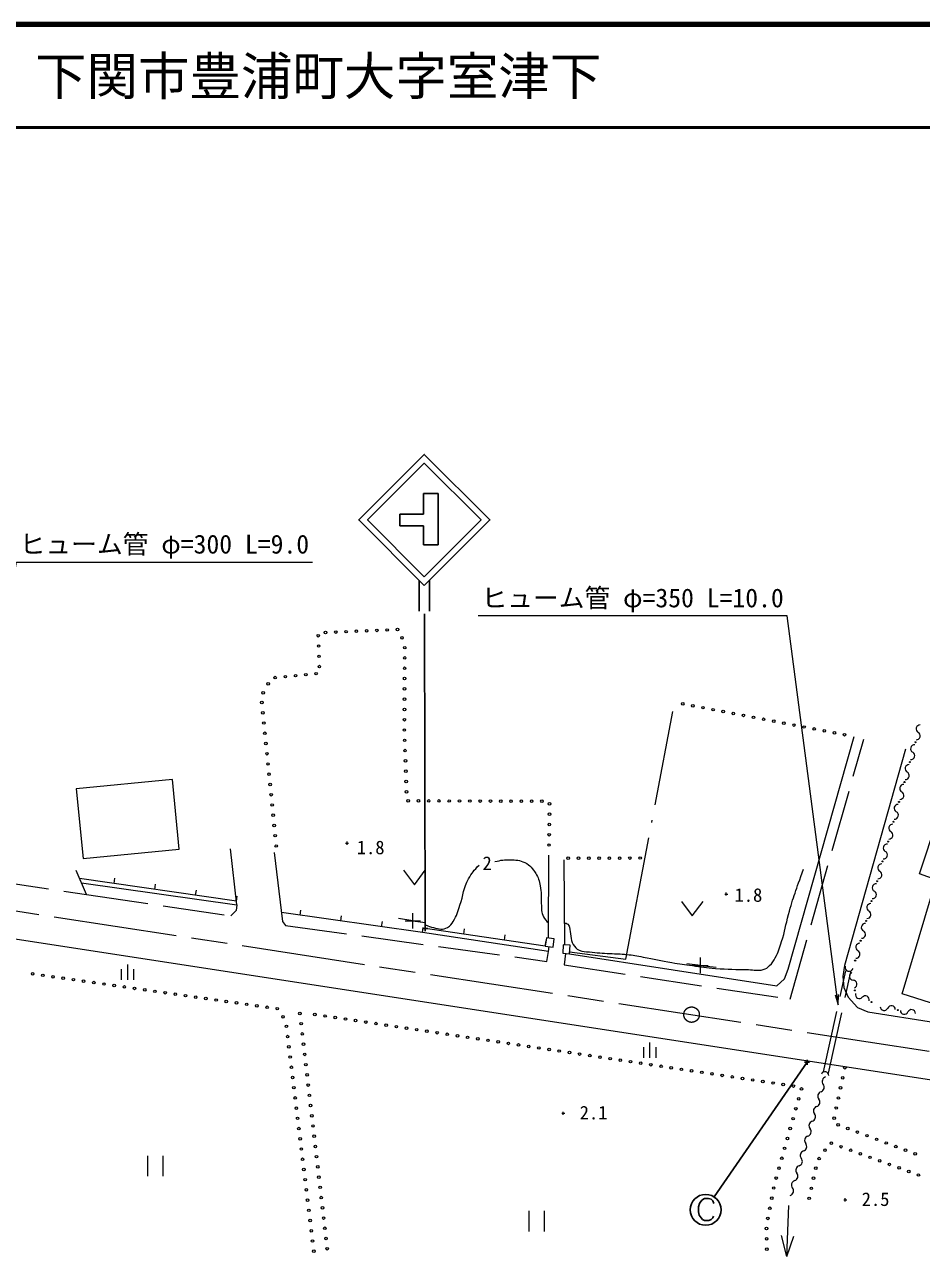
# Model space of a CAD drawing. Units: millimetres, scale not verified. Extents: x 40000 to 680000, y 20000 to 380000.
# Drawn here: x 404013 to 491119, y 260380 to 380000 of the extents above; entities that cross this region are included whole.
import ezdxf
from ezdxf.enums import TextEntityAlignment as Align

# ---------------------------------------------------------------- set-up
doc = ezdxf.new("R2010")
doc.units = ezdxf.units.MM
doc.header["$LTSCALE"] = 1000
for name, pattern in [('CHAIN', [18.5, 12, -1.5, 3.5, -1.5]), ('DASHED', [7.5, 6, -1.5]), ('LONG_DASHED_DOTTED', [15.25, 12, -1.5, 0.25, -1.5])]:
    doc.linetypes.add(name, pattern=pattern)
for name, color, linetype, lineweight in [('M-BMK', 2, 'CHAIN', 13), ('M-STR-HTXT', 7, 'Continuous', 13), ('M-STR-STRC', 7, 'Continuous', 25), ('M-TTL', 2, 'Continuous', 140), ('M-TTL-LINE', 7, 'Continuous', 50), ('M-WORK', 1, 'Continuous', 13)]:
    doc.layers.add(name, color=color, linetype=linetype, lineweight=lineweight)
doc.layers.add('M-TTL-TXT', color=7, linetype='Continuous')
doc.styles.add('ＭＳ ゴシック', font='')
doc.styles.get('ＭＳ ゴシック').set_extended_font_data('MS Gothic')

# ---------------------------------------------------------------- blocks, each defined once
blk = doc.blocks.new('plus')
at = {"color": 0, "linetype": 'Continuous', "lineweight": -2}
for p, q in [((-1.25, 0), (1.25, 0)), ((0, -1.25), (0, 1.25))]:
    blk.add_line(p, q, dxfattribs=at)
blk = doc.blocks.new('open_arrow')
at = {"color": 0, "linetype": 'Continuous', "lineweight": -2}
blk.add_lwpolyline([(7.5, 1.25), (0, 0), (7.5, -1.25)], dxfattribs=at)

msp = doc.modelspace()

# ---------------------------------------------------------------- linework, layer by layer
at = {"layer": 'M-BMK'}
msp.add_line((370297, 298984), (567868, 268640), dxfattribs=at)
msp.add_circle((468798, 283856), 750, dxfattribs=at)
at = {"layer": 'M-STR-HTXT'}
for points in [[(397812, 297638), (403217, 327798), (431967, 327798)], [(483050, 284815), (478072, 322577), (448072, 322577)]]:
    msp.add_lwpolyline(points, dxfattribs=at)
at = {"layer": 'M-STR-STRC'}
for p, q in [((442759, 332467), (442759, 334480)), ((442759, 334480), (444197, 334480)), ((444197, 334480), (444197, 329495)), ((440458, 332467), (440458, 331316)), ((442759, 332467), (440458, 332467)), ((442759, 331316), (440458, 331316)), ((442759, 329495), (442759, 331316)), ((444197, 329495), (442759, 329495)), ((442338, 323029), (442338, 326029)), ((443338, 326029), (443338, 323029)), ((442855, 322783), (442925, 292227)), ((480014, 279227), (470978, 266162)), ((469551, 265513), (469632, 265615)), ((469632, 265615), (469804, 265847)), ((469804, 265847), (470037, 266006)), ((470037, 266006), (470455, 266009)), ((470455, 266009), (470698, 265932)), ((470698, 265932), (470863, 265766)), ((470863, 265766), (470951, 265513)), ((469473, 265186), (469551, 265513)), ((469473, 264690), (469473, 265186)), ((469544, 264373), (469473, 264690)), ((469713, 264120), (469544, 264373)), ((469871, 263958), (469713, 264120)), ((470047, 263874), (469871, 263958)), ((470458, 263874), (470047, 263874)), ((470701, 263951), (470458, 263874)), ((470867, 264123), (470701, 263951)), ((470941, 264275), (470867, 264123))]:
    msp.add_line(p, q, dxfattribs=at)
for points in [[(442838, 325529), (436474, 331893), (442838, 338257), (449202, 331893)], [(442838, 326377), (437323, 331893), (442838, 337408), (448354, 331893)]]:
    msp.add_lwpolyline(points, close=True, dxfattribs=at)
msp.add_circle((470167, 264900), 1500, dxfattribs=at)
msp.add_circle((470167, 264900), 1500, dxfattribs=at)
at = {"layer": 'M-TTL'}
msp.add_line((680000, 380000), (40000, 380000), dxfattribs=at)
at = {"layer": 'M-TTL-LINE'}
msp.add_line((40000, 370000), (680000, 370000), dxfattribs=at)
at = {"layer": 'M-WORK'}
for p, q in [((418364, 306707), (409029, 305793)), ((419029, 299917), (418364, 306707)), ((409029, 305793), (409695, 299003)), ((409695, 299003), (419029, 299917)), ((454905, 291277), (454936, 299339)), ((440830, 297877), (441880, 296477)), ((441880, 296477), (442930, 297877)), ((456498, 290628), (456419, 298875)), ((410035, 295514), (409025, 297840)), ((424582, 294868), (409351, 297088)), ((412707, 296599), (412779, 297094)), ((369684, 296331), (567562, 265945)), ((416665, 296022), (416737, 296517)), ((420623, 295445), (420695, 295940)), ((424582, 294868), (424654, 295363)), ((467820, 294851), (468870, 293451)), ((468870, 293451), (469920, 294851)), ((442651, 291835), (428961, 293774)), ((430769, 293518), (430840, 294013)), ((434730, 292957), (434800, 293452)), ((441726, 292963), (440318, 293196)), ((438690, 292396), (438760, 292891)), ((441726, 292963), (442935, 292789)), ((442651, 291835), (442721, 292330)), ((454589, 290521), (442721, 292257)), ((446673, 291679), (446746, 292174)), ((450631, 291100), (450704, 291595)), ((454690, 291305), (454589, 290521)), ((454589, 290521), (454661, 291016)), ((455461, 291206), (454690, 291305)), ((455360, 290422), (455461, 291206)), ((454589, 290521), (455360, 290422)), ((454886, 289992), (454954, 290474)), ((456337, 290640), (456278, 289814)), ((456278, 289814), (456935, 289767)), ((456993, 290593), (456337, 290640)), ((456935, 289767), (456993, 290593)), ((414032, 287227), (414032, 288727)), ((469660, 288641), (468349, 288791)), ((469660, 288641), (471191, 288450)), ((413432, 287227), (413432, 288277)), ((414632, 287227), (414632, 288277)), ((464749, 279646), (464749, 281146)), ((464149, 279646), (464149, 280696)), ((465349, 279646), (465349, 280696)), ((415959, 270155), (415959, 268155)), ((417459, 268155), (417459, 270155)), ((452997, 264790), (452997, 262790)), ((454497, 262790), (454497, 264790)), ((478043, 260380), (478230, 265328)), ((478043, 260380), (477519, 262401)), ((478043, 260380), (478718, 262355))]:
    msp.add_line(p, q, dxfattribs=at)
at = {"layer": 'M-WORK', "linetype": 'DASHED'}
for p, q in [((429346, 292526), (454742, 289026)), ((481600, 278292), (483783, 288111)), ((482088, 278184), (484271, 288002))]:
    msp.add_line(p, q, dxfattribs=at)
at = {"layer": 'M-WORK', "linetype": 'LONG_DASHED_DOTTED'}
msp.add_lwpolyline([(456949, 289967), (462408, 289244), (466987, 313289)], dxfattribs=at)
at = {"layer": 'M-WORK', "linetype": 'DASHED'}
for points in [[(456553, 289795), (456427, 288692), (478365, 285361), (485530, 310622)], [(359268, 303115), (383094, 299708), (400395, 296952), (410035, 295514), (424037, 293450)]]:
    msp.add_lwpolyline(points, dxfattribs=at)
at = {"layer": 'M-WORK'}
for points in [[(456935, 289767), (477082, 286644), (477809, 287324), (478184, 288286), (484587, 310861)], [(489584, 309636), (483644, 288621), (483501, 287550), (483579, 286487), (484017, 285564), (484908, 284564), (485909, 284126), (492492, 283078), (496901, 282398), (496995, 283055)], [(409534, 296668), (424622, 294510), (424012, 299951)], [(428267, 299586), (429065, 292902), (429346, 292526)], [(424622, 294510), (424551, 293978), (424037, 293450)], [(454742, 289026), (454886, 289992), (442651, 291835)]]:
    msp.add_lwpolyline(points, dxfattribs=at)
msp.add_lwpolyline([(489263, 285887), (492562, 296953), (490952, 297532), (492680, 302817), (499200, 300612), (498097, 297188), (501147, 296062), (498520, 287572), (493993, 289049), (492609, 284804)], close=True, dxfattribs=at)
for centre, radius in [((432536, 320652), 125), ((433237, 320969), 125), ((434237, 321009), 125), ((435236, 321049), 125), ((436235, 321090), 125), ((437234, 321130), 125), ((438233, 321170), 125), ((439233, 321211), 125), ((440232, 321251), 125), ((432572, 319653), 125), ((440665, 320448), 125), ((440933, 319495), 125), ((432608, 318654), 125), ((440929, 318495), 125), ((431328, 316872), 125), ((432323, 316967), 125), ((432643, 317654), 125), ((440925, 317495), 125), ((427676, 315983), 125), ((428341, 316587), 125), ((429337, 316682), 125), ((430332, 316777), 125), ((440921, 316496), 125), ((427184, 315112), 125), ((440913, 314496), 125), ((440917, 315496), 125), ((427052, 314166), 125), ((440908, 313496), 125), ((467938, 314039), 125), ((468921, 313851), 125), ((469903, 313664), 125), ((470885, 313476), 125), ((471867, 313289), 125), ((427152, 313171), 125), ((427252, 312176), 125), ((440904, 312496), 125), ((472850, 313101), 125), ((473832, 312914), 125), ((474814, 312726), 125), ((475796, 312539), 125), ((476779, 312351), 125), ((477761, 312164), 125), ((427352, 311181), 125), ((440900, 311496), 125), ((478743, 311976), 125), ((479726, 311789), 125), ((480708, 311601), 125), ((481690, 311414), 125), ((482672, 311226), 125), ((483655, 311039), 125), ((427453, 310186), 125), ((440928, 310496), 125), ((490543, 310304), 50), ((427553, 309192), 125), ((440965, 309497), 125), ((441002, 308497), 125), ((427653, 308197), 125), ((441039, 307498), 125), ((490011, 308376), 50), ((427754, 307202), 125), ((427854, 306207), 125), ((441076, 306499), 125), ((489479, 306448), 50), ((427954, 305212), 125), ((441113, 305500), 125), ((428055, 304217), 125), ((441261, 304615), 125), ((442261, 304613), 125), ((443261, 304610), 125), ((444261, 304608), 125), ((445261, 304605), 125), ((446261, 304603), 125), ((447261, 304600), 125), ((448261, 304598), 125), ((449261, 304595), 125), ((450261, 304593), 125), ((451261, 304590), 125), ((452261, 304588), 125), ((453261, 304585), 125), ((454261, 304582), 125), ((455003, 304327), 125), ((488947, 304520), 50), ((428155, 303222), 125), ((454990, 303327), 125), ((488415, 302592), 50), ((428255, 302227), 125), ((454963, 301327), 125), ((454977, 302327), 125), ((428355, 301232), 125), ((428456, 300237), 125), ((454950, 300327), 125), ((487882, 300664), 50), ((456810, 299046), 125), ((457810, 299049), 125), ((458810, 299051), 125), ((459810, 299054), 125), ((460810, 299056), 125), ((461810, 299058), 125), ((462810, 299061), 125), ((463810, 299063), 125), ((487350, 298737), 50), ((486818, 296809), 50), ((486286, 294881), 50), ((485754, 292953), 50), ((485221, 291025), 50), ((484689, 289097), 50), ((404791, 287813), 125), ((405781, 287672), 125), ((406771, 287531), 125), ((407761, 287390), 125), ((408751, 287249), 125), ((409741, 287108), 125), ((410731, 286968), 125), ((411721, 286827), 125), ((412711, 286686), 125), ((413701, 286545), 125), ((414691, 286404), 125), ((415681, 286263), 125), ((416671, 286122), 125), ((417661, 285981), 125), ((418651, 285841), 125), ((484666, 286211), 50), ((419641, 285700), 125), ((420631, 285559), 125), ((421621, 285418), 125), ((422611, 285277), 125), ((423601, 285136), 125), ((424591, 284995), 125), ((425581, 284854), 125), ((426571, 284714), 125), ((427561, 284573), 125), ((486267, 285076), 50), ((428551, 284432), 125), ((429112, 283637), 125), ((430755, 283968), 125), ((432207, 283873), 125), ((433196, 283725), 125), ((434185, 283577), 125), ((435174, 283429), 125), ((488832, 284301), 50), ((429440, 282716), 125), ((430870, 282975), 125), ((436163, 283281), 125), ((437152, 283133), 125), ((438141, 282985), 125), ((439130, 282837), 125), ((440119, 282689), 125), ((441108, 282541), 125), ((442097, 282393), 125), ((443086, 282245), 125), ((429561, 281724), 125), ((430985, 281981), 125), ((431101, 280988), 125), ((444075, 282097), 125), ((445064, 281949), 125), ((446053, 281801), 125), ((447042, 281653), 125), ((448031, 281505), 125), ((449020, 281357), 125), ((450009, 281209), 125), ((450998, 281061), 125), ((429682, 280731), 125), ((431216, 279995), 125), ((451987, 280913), 125), ((452976, 280765), 125), ((453965, 280617), 125), ((454954, 280469), 125), ((455943, 280321), 125), ((456932, 280173), 125), ((457921, 280025), 125), ((458910, 279877), 125), ((429803, 279738), 125), ((429924, 278746), 125), ((431331, 279001), 125), ((459899, 279729), 125), ((460888, 279581), 125), ((461877, 279433), 125), ((462866, 279285), 125), ((463855, 279137), 125), ((464844, 278990), 125), ((465833, 278842), 125), ((466822, 278694), 125), ((483684, 278699), 125), ((430045, 277753), 125), ((431446, 278008), 125), ((467811, 278546), 125), ((468800, 278398), 125), ((469789, 278250), 125), ((470778, 278102), 125), ((471767, 277954), 125), ((472756, 277806), 125), ((473745, 277658), 125), ((474734, 277510), 125), ((483476, 277721), 125), ((430166, 276761), 125), ((431561, 277015), 125), ((475723, 277362), 125), ((476712, 277214), 125), ((477701, 277066), 125), ((478690, 276918), 125), ((479478, 276640), 125), ((483268, 276743), 125), ((430287, 275768), 125), ((431676, 276021), 125), ((431792, 275028), 125), ((479203, 275679), 125), ((483060, 275764), 125), ((430408, 274775), 125), ((431907, 274035), 125), ((478929, 274717), 125), ((482644, 273808), 125), ((482852, 274786), 125), ((430529, 273783), 125), ((430650, 272790), 125), ((432022, 273041), 125), ((478381, 272794), 125), ((478655, 273755), 125), ((483029, 273155), 125), ((483965, 272803), 125), ((430771, 271797), 125), ((432137, 272048), 125), ((478107, 271832), 125), ((484901, 272450), 125), ((485837, 272098), 125), ((486773, 271745), 125), ((430892, 270805), 125), ((432252, 271055), 125), ((477833, 270870), 125), ((481755, 270692), 125), ((482374, 271368), 125), ((483314, 271025), 125), ((484253, 270683), 125), ((485193, 270340), 125), ((487709, 271393), 125), ((488644, 271040), 125), ((489580, 270688), 125), ((490516, 270335), 125), ((431013, 269812), 125), ((432367, 270061), 125), ((432483, 269068), 125), ((477559, 269908), 125), ((481180, 269873), 125), ((486132, 269998), 125), ((487072, 269656), 125), ((488011, 269313), 125), ((431135, 268819), 125), ((431256, 267827), 125), ((432598, 268075), 125), ((477011, 267985), 125), ((477285, 268947), 125), ((480647, 267967), 125), ((480859, 268944), 125), ((488951, 268971), 125), ((489890, 268628), 125), ((490830, 268286), 125), ((431377, 266834), 125), ((432713, 267081), 125), ((476772, 267015), 125), ((480434, 266990), 125), ((431498, 265841), 125), ((432828, 266088), 125), ((476584, 266033), 125), ((480221, 266012), 125), ((431619, 264849), 125), ((432943, 265094), 125), ((476397, 265050), 125), ((431740, 263856), 125), ((433059, 264101), 125), ((433174, 263108), 125), ((476072, 263082), 125), ((476209, 264068), 125), ((431861, 262863), 125), ((431982, 261871), 125), ((433289, 262114), 125), ((476089, 262082), 125), ((432103, 260878), 125), ((433404, 261121), 125), ((476107, 261082), 125)]:
    msp.add_circle(centre, radius, dxfattribs=at)
for centre, radius, start, end in [((490991, 311607), 384, 87.24815, 241.88739), ((490628, 310929), 384, 267.24815, 61.88739), ((490458, 309679), 384, 87.24815, 241.88739), ((490096, 309001), 384, 267.24815, 61.88739), ((489926, 307751), 384, 87.24815, 241.88739), ((489564, 307073), 384, 267.24815, 61.88739), ((489394, 305823), 384, 87.24815, 241.88739), ((489032, 305145), 384, 267.24815, 61.88739), ((488862, 303895), 384, 87.24815, 241.88739), ((488500, 303217), 384, 267.24815, 61.88739), ((488330, 301967), 384, 87.24815, 241.88739), ((487967, 301289), 384, 267.24815, 61.88739), ((487797, 300040), 384, 87.24815, 241.88739), ((487435, 299362), 384, 267.24815, 61.88739), ((487265, 298112), 384, 87.24815, 241.88739), ((486903, 297434), 384, 267.24815, 61.88739), ((486733, 296184), 384, 87.24815, 241.88739), ((486371, 295506), 384, 267.24815, 61.88739), ((486201, 294256), 384, 87.24815, 241.88739), ((485839, 293578), 384, 267.24815, 61.88739), ((485669, 292328), 384, 87.24815, 241.88739), ((485306, 291650), 384, 267.24815, 61.88739), ((485136, 290400), 384, 87.24815, 241.88739), ((484774, 289722), 384, 267.24815, 61.88739), ((484101, 288458), 397, 165.36446, 342.65907), ((484515, 287580), 384, 112.46279, 267.10202), ((484477, 286812), 384, 292.46279, 87.10202), ((485091, 285794), 384, 164.78311, 319.42235), ((485675, 285294), 384, 344.78311, 139.42235), ((488202, 284335), 384, 1.89609, 156.53532), ((487497, 284641), 384, 181.89609, 336.53532), ((489462, 284267), 384, 181.89609, 336.53532), ((490167, 283961), 384, 1.89609, 156.53532), ((481758, 277932), 381, 2.55262, 155.81172), ((481933, 277378), 452, 107.34482, 219.63477), ((481507, 275940), 452, 107.34482, 219.63477), ((481238, 276802), 452, 287.34482, 39.63477), ((480811, 275364), 452, 287.34482, 39.63477), ((480385, 273926), 452, 287.34482, 39.63477), ((481081, 274502), 452, 107.34482, 219.63477), ((479959, 272487), 452, 287.34482, 39.63477), ((480654, 273064), 452, 107.34482, 219.63477), ((480228, 271625), 452, 107.34482, 219.63477), ((479802, 270187), 452, 107.34482, 219.63477), ((479532, 271049), 452, 287.34482, 39.63477), ((479375, 268749), 452, 107.34482, 219.63477), ((479106, 269611), 452, 287.34482, 39.63477), ((478680, 268173), 452, 287.34482, 39.63477), ((478254, 266735), 452, 287.34482, 39.63477), ((478949, 267311), 452, 107.34482, 219.63477)]:
    msp.add_arc(centre, radius, start, end, dxfattribs=at)
for points, knots in [([(442959, 292583), (443285, 292422), (443425, 292375), (443741, 292302), (444259, 292183), (444647, 292058), (445101, 292333), (445367, 292495), (445481, 292650), (445649, 292912), (446007, 293473), (446059, 293867), (446290, 294491), (446655, 295480), (446590, 296152), (447134, 297055), (447472, 297615), (447642, 297848), (448151, 298385)], [0, 0, 0, 0, 1, 1, 1, 2, 2, 2, 3, 3, 3, 4, 4, 4, 5, 5, 5, 6, 6, 6, 6]), ([(449683, 298713), (450330, 298862), (450584, 298922), (451168, 298901), (451740, 298879), (452097, 298880), (452607, 298619), (453122, 298355), (453334, 298053), (453654, 297571), (453932, 297155), (453981, 296855), (454092, 296367), (454242, 295711), (454126, 295316), (454202, 294647), (454259, 294137), (454158, 293791), (454421, 293350), (454572, 293095), (454668, 292977), (454911, 292771)], [0, 0, 0, 0, 1, 1, 1, 2, 2, 2, 3, 3, 3, 4, 4, 4, 5, 5, 5, 6, 6, 6, 7, 7, 7, 7]), ([(456478, 292724), (456572, 292733), (456633, 292728), (456719, 292688), (456859, 292623), (456877, 292499), (456928, 292354), (457041, 292027), (456983, 291815), (457063, 291479), (457139, 291160), (457130, 290954), (457303, 290676), (457469, 290409), (457604, 290269), (457876, 290113), (458220, 289916), (458484, 289994), (458877, 289946), (459651, 289851), (460090, 289840), (460868, 289790), (461503, 289749), (461862, 289765), (462495, 289700), (463126, 289635), (463474, 289555), (464099, 289446), (465191, 289255), (465790, 289085), (466883, 288904), (467658, 288775), (468095, 288716), (468874, 288612), (469748, 288495), (470235, 288404), (471115, 288341), (472363, 288251), (473065, 288250), (474315, 288226), (474877, 288215), (475209, 288088), (475754, 288226), (476034, 288297), (476169, 288424), (476379, 288622), (476646, 288874), (476747, 289066), (476932, 289383), (477263, 289954), (477333, 290333), (477547, 290957), (477889, 291959), (477931, 292564), (478214, 293584), (478699, 295332), (478927, 295906), (479668, 297994)], [0, 0, 0, 0, 1, 1, 1, 2, 2, 2, 3, 3, 3, 4, 4, 4, 5, 5, 5, 6, 6, 6, 7, 7, 7, 8, 8, 8, 9, 9, 9, 10, 10, 10, 11, 11, 11, 12, 12, 12, 13, 13, 13, 14, 14, 14, 15, 15, 15, 16, 16, 16, 17, 17, 17, 18, 18, 18, 19, 19, 19, 19])]:
    msp.add_open_spline(points, degree=3, knots=knots, dxfattribs=at)

# ---------------------------------------------------------------- block references
at = {"layer": 'M-STR-HTXT', "xscale": 133, "yscale": 133, "rotation": 97.5}
msp.add_blockref('open_arrow', (483050, 284815), dxfattribs=at)
at = {"layer": 'M-STR-STRC', "xscale": 200, "yscale": 200}
for p in [(442925, 292227), (480014, 279227)]:
    msp.add_blockref('plus', p, dxfattribs=at)
at = {"layer": 'M-WORK'}
for p, xscale, yscale in [((435334, 300507), 120, 120), ((472169, 295564), 120, 120), ((441726, 292963), 600, 600), ((469660, 288641), 600, 600), ((456338, 274279), 120, 120), ((483731, 265874), 120, 120)]:
    msp.add_blockref('plus', p, dxfattribs=dict(at, xscale=xscale, yscale=yscale))

# ---------------------------------------------------------------- texts
at = {"layer": 'M-STR-HTXT', "style": 'ＭＳ ゴシック'}
for s, p in [('ヒューム管 φ=300 L=9.0', (417592, 329548)), ('ヒューム管 φ=350 L=10.0', (463072, 324327))]:
    msp.add_text(s, height=1833, dxfattribs=at).set_placement(p, align=Align.MIDDLE_CENTER)
at = {"layer": 'M-TTL-TXT', "style": 'ＭＳ ゴシック'}
msp.add_text('下関市豊浦町大字室津下', height=3666, dxfattribs=at).set_placement((405024, 375000), align=Align.MIDDLE_LEFT)
at = {"layer": 'M-WORK', "style": 'ＭＳ ゴシック'}
for s, p in [('1.8', (437626, 300095)), ('2', (448939, 298565)), ('1.8', (474318, 295473)), ('2.1', (459278, 274338)), ('2.5', (486672, 265934))]:
    msp.add_text(s, height=1320, dxfattribs=at).set_placement(p, align=Align.MIDDLE_CENTER)

doc.saveas('drawing.dxf')
